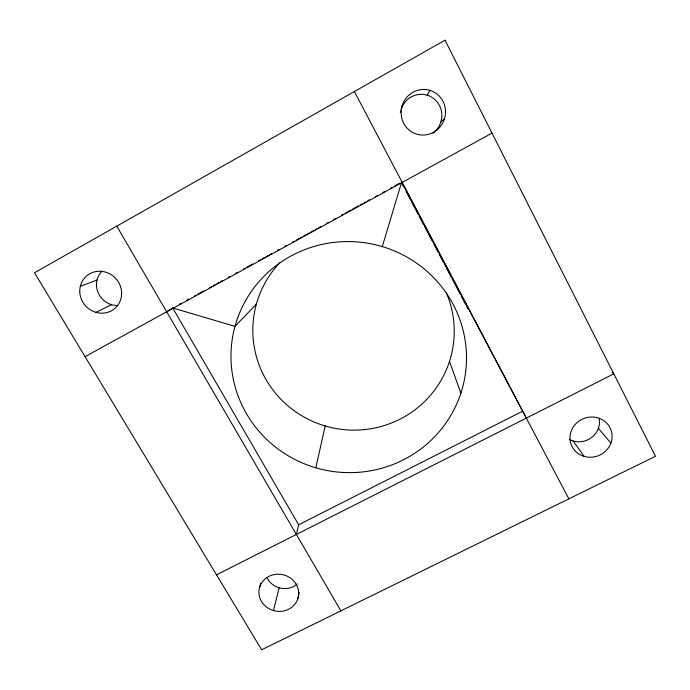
<?xml version="1.0" encoding="UTF-8"?>
<svg xmlns="http://www.w3.org/2000/svg" width="690" height="690" viewBox="0 0 690 690"><rect width="100%" height="100%" fill="white"/><g stroke="black" fill="none" stroke-linecap="round" stroke-linejoin="round"><path stroke-width="1.03" d="M297.933 598.437A19.95 18.544 12.4 0 0 273.93 574.632A19.95 18.544 12.4 0 0 264.537 605.363A19.95 18.544 12.4 0 0 297.933 598.437L299.132 592.374M315.796 467.786L325.214 425.989M296.364 534.448L298.658 524.788L172.69 307.956L166.687 311.811M273.464 610.581L279.131 587.794M259.932 586.302L260.846 583.205M401.235 108.873L402.098 105.95M382.286 246.606L401.658 182.16L526.332 418.106M427.153 95.168L429.922 90.356A22.873 22.14 -74.3 0 1 438.383 128.754A22.873 22.14 -74.3 0 1 401.675 117.645A22.873 22.14 -74.3 0 1 429.922 90.356M256.361 304.152L234.988 326.379L172.69 307.956M440.893 121.906L444.498 118.758M179.279 304.333L181.168 303.298M186.817 300.193L188.706 299.158M194.356 296.053L196.245 295.018M198.125 293.983L203.783 290.87M209.432 287.764L211.321 286.73M213.201 285.695L215.09 284.66M216.971 283.625L218.859 282.589M220.74 281.555L222.629 280.52M228.278 277.414L230.167 276.38M235.816 273.274L237.705 272.24M243.354 269.126L245.243 268.091M247.124 267.056L252.781 263.951M258.431 260.846L260.32 259.811M262.2 258.776L264.089 257.741M265.969 256.706L267.858 255.671M269.738 254.636L271.627 253.601M277.277 250.496L279.165 249.461M284.815 246.347L286.704 245.312M292.353 242.207L294.242 241.172M296.122 240.137L301.78 237.032M303.66 235.997L309.318 232.892M311.199 231.857L313.088 230.822M314.968 229.787L316.857 228.752M318.737 227.717L320.626 226.682M326.275 223.577L328.164 222.534M333.813 219.429L335.702 218.394M341.352 215.289L343.24 214.254M345.121 213.219L350.779 210.114M352.659 209.079L358.317 205.974M360.197 204.939L362.086 203.904M363.966 202.869L365.855 201.834M367.736 200.799L369.624 199.764M375.274 196.65L377.163 195.615M382.812 192.51L384.692 191.475M390.35 188.37L392.231 187.335M394.119 186.3L399.769 183.195M85.051 356.652L492.005 133.101M298.658 524.788L522.347 411.344M216.513 574.848L613.798 373.851L612.202 372.462M95.832 312.329L111.573 304.687M80.325 286.29L96.997 280.054M598.411 428.369L610.9 443.092M573.14 440.988L584.12 456.383M116.783 226.139L340.886 610.874M354.384 91.537L568.853 498.853M402.098 183.807L403.598 186.662M406.108 191.423L410.619 199.996M411.62 201.903L418.14 214.28M419.149 216.186L423.66 224.75M424.661 226.656L432.69 241.888M433.691 243.794L438.202 252.368M439.211 254.274L443.722 262.838M444.722 264.744L445.723 266.651M446.732 268.557L451.243 277.121M452.243 279.027L460.273 294.259M461.274 296.165L465.784 304.738M466.794 306.645L467.794 308.542M449.5 361.388L460.886 393.171A117.843 115.454 10.3 0 1 261.527 434.131A117.843 115.454 10.3 0 1 323.8 244.027A117.843 115.454 10.3 0 1 460.886 393.171M599.179 418.494A20.036 18.949 -20.6 0 1 591.002 437.978A20.036 18.949 -20.6 0 1 569.371 439.444M297.338 583.93A18.906 17.664 12.5 0 1 266.927 577.478M401.226 108.96A21.528 20.864 -74.4 0 1 433.587 98.463A21.528 20.864 -74.4 0 1 432.966 133.161M400.321 112.591A21.528 20.864 -74.4 0 1 400.7 110.745M116.688 305.506A20.329 19.294 46.6 0 1 98.153 292.75A20.329 19.294 46.6 0 1 101.887 271.274M446.378 292.845A100.766 99.274 10.3 0 1 405.116 416.372A100.766 99.274 10.3 0 1 275.103 392.739A100.766 99.274 10.3 0 1 279.95 262.597M445.007 40.201L34.5 272.748L261.674 649.799L655.5 456.271L445.007 40.201M584.033 456.357A21.209 19.976 -20.1 0 0 611.745 432.673A21.209 19.976 -20.1 0 0 577.332 422.366A21.209 19.976 -20.1 0 0 584.033 456.357M79.773 291.56A21.528 20.372 46.1 0 0 111.599 310.716A21.528 20.372 46.1 0 0 110.745 274.396A21.528 20.372 46.1 0 0 79.773 291.56"/></g></svg>
